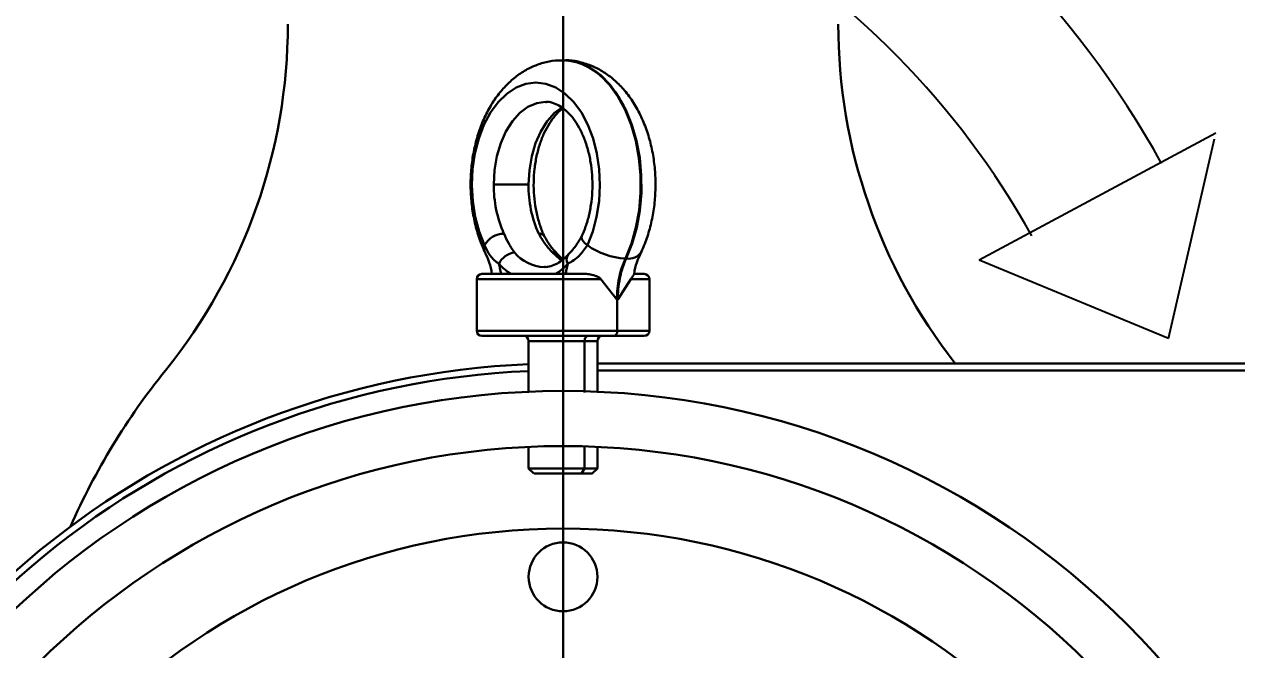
# Model space of a CAD drawing. Header units: millimetres. Extents: x 8 to 22425, y -1213 to 4973.
# Drawn here: x 10027 to 10203.2, y 3827.5 to 3918.3 of the extents above; entities that cross this region are included whole.
import ezdxf

# ---------------------------------------------------------------- set-up
doc = ezdxf.new("R2010")
doc.units = ezdxf.units.MM
doc.header["$PDSIZE"] = -1
doc.styles.get("Standard").update_dxf_attribs({"font": 'hyswlongfangsong.ttf'})
doc.dimstyles.new('ISO-25', dxfattribs={"dimscale": 25, "dimtxt": 3.5, "dimasz": 1.6, "dimexe": 1.25, "dimexo": 0.625, "dimtad": 1, "dimdec": 0, "dimzin": 9, "dimdsep": 46, "dimtxsty": 'Standard', "dimcen": 2.5, "dimadec": 0, "dimazin": 2, "dimtfac": 1, "dimtdec": 0, "dimtofl": 0, "dimtmove": 0, "dimatfit": 3, "dimfxl": 1, "dimarcsym": 0})

# ---------------------------------------------------------------- blocks, each defined once
blk = doc.blocks.new('*D173')
at = {"color": 0, "lineweight": -2, "transparency": 16777216}
for p, q in [((10120.92, 4329.07), (10815.43, 4329.07)), ((10784.18, 4289.07), (10784.18, 3789.07)), ((10120.92, 3749.07), (10815.43, 3749.07))]:
    blk.add_line(p, q, dxfattribs=at)
at = {"color": 0, "transparency": 16777216}
for points in [[(10777.51, 4289.07), (10790.84, 4289.07), (10784.18, 4329.07)], [(10777.51, 3789.07), (10790.84, 3789.07), (10784.18, 3749.07)]]:
    blk.add_solid(points, dxfattribs=at)
at = {"layer": 'Defpoints', "color": 0, "transparency": 16777216}
for p in [(10105.3, 4329.07), (10105.3, 3749.07), (10784.18, 3749.07)]:
    blk.add_point(p, dxfattribs=at)
at = {"color": 0, "transparency": 16777216, "insert": (10724.8, 4039.07), "char_height": 87.5, "attachment_point": 5, "rotation": 90}
blk.add_mtext('580', dxfattribs=at)
blk = doc.blocks.new('222')
for p, q in [((8364.43, 1257.12), (8330.04, 1238.65)), ((8357.54, 1227.28), (8364.23, 1256.27)), ((8357.54, 1227.28), (8330.04, 1238.65))]:
    blk.add_line(p, q)
for radius, end in [(143.84, 150.9432), (122.24, 150.6282)]:
    blk.add_arc((8231.01, 1182.55), radius, 29.2015, end)
blk = doc.blocks.new('*D166')
at = {"color": 0, "lineweight": -2, "transparency": 16777216}
for p, q in [((9326.47, 4493.01), (8516.99, 4493.01)), ((8548.24, 3165.07), (8548.24, 4453.01)), ((10149.67, 3125.07), (8516.99, 3125.07))]:
    blk.add_line(p, q, dxfattribs=at)
at = {"color": 0, "transparency": 16777216}
for points in [[(8541.57, 4453.01), (8554.91, 4453.01), (8548.24, 4493.01)], [(8541.57, 3165.07), (8554.91, 3165.07), (8548.24, 3125.07)]]:
    blk.add_solid(points, dxfattribs=at)
at = {"layer": 'Defpoints', "color": 0, "transparency": 16777216}
for p in [(8548.24, 4493.01), (9342.1, 4493.01), (10165.3, 3125.07)]:
    blk.add_point(p, dxfattribs=at)
at = {"color": 0, "transparency": 16777216, "insert": (8488.87, 3809.04), "char_height": 87.5, "attachment_point": 5, "rotation": 90}
blk.add_mtext('1368', dxfattribs=at)

msp = doc.modelspace()

# ---------------------------------------------------------------- linework, layer by layer
at = {"color": 161, "lineweight": 30, "true_color": 0x67adff}
for p, q in [((10105.3, 3818.35), (10105.3, 4218.35)), ((10095.24, 3895.07), (10100.28, 3895.07)), ((10114.36, 3884.31), (10114.42, 3884.31)), ((10114.42, 3884.31), (10114.47, 3884.31)), ((10093.5, 3882.07), (10108.7, 3882.07)), ((10115.63, 3882.07), (10117.1, 3882.07)), ((10092.75, 3881.32), (10092.75, 3873.82)), ((10110.81, 3881.32), (10092.75, 3881.32)), ((10113.11, 3878.35), (10110.81, 3881.32)), ((10115.16, 3881.32), (10113.25, 3878.35)), ((10117.85, 3881.32), (10115.16, 3881.32)), ((10117.85, 3873.82), (10117.85, 3881.32)), ((10113.11, 3878.35), (10113.18, 3878.35)), ((10113.18, 3878.35), (10113.18, 3873.82)), ((10113.18, 3878.35), (10113.25, 3878.35)), ((10113.18, 3873.82), (10092.75, 3873.82)), ((10112.71, 3873.07), (10093.5, 3873.07)), ((10117.1, 3873.07), (10112.71, 3873.07)), ((10117.85, 3873.82), (10113.18, 3873.82)), ((10100.3, 3872.32), (10100.3, 3864.96)), ((10100.3, 3872.32), (10108.44, 3872.32)), ((10108.44, 3872.32), (10108.44, 3864.85)), ((10108.44, 3872.32), (10110.3, 3872.32)), ((10110.3, 3864.96), (10110.3, 3872.32)), ((10110.3, 3869.07), (10265.3, 3869.07)), ((10265.3, 3868.07), (10110.3, 3868.07)), ((10100.3, 3856.95), (10100.3, 3853.81)), ((10108.44, 3856.91), (10108.44, 3853.82)), ((10110.3, 3853.81), (10110.3, 3856.95)), ((10100.3, 3853.82), (10101.05, 3853.06)), ((10107.97, 3853.07), (10108.44, 3853.82)), ((10109.55, 3853.06), (10110.3, 3853.82))]:
    msp.add_line(p, q, dxfattribs=at)
at = {"color": 161, "lineweight": 30, "true_color": 0x67adff, "flags": 128}
for points in [[(10105.21, 3913.14), (10106.05, 3913.09), (10107.65, 3912.72), (10109.2, 3912), (10110.67, 3910.93), (10112.03, 3909.55), (10113.26, 3907.86), (10114.32, 3905.92), (10115.19, 3903.76), (10115.87, 3901.42), (10116.33, 3898.96), (10116.56, 3896.41), (10116.57, 3893.84), (10116.34, 3891.29), (10115.89, 3888.82), (10115.23, 3886.48), (10114.36, 3884.31)], [(10105.3, 3913.14), (10106.96, 3912.94), (10108.59, 3912.36), (10110.15, 3911.4), (10111.6, 3910.09), (10112.92, 3908.46), (10114.07, 3906.53), (10115.03, 3904.36), (10115.79, 3901.98), (10116.31, 3899.46), (10116.6, 3896.84), (10116.64, 3894.18), (10116.43, 3891.55), (10115.99, 3888.98), (10115.31, 3886.55), (10114.42, 3884.31)], [(10114.47, 3884.31), (10115.34, 3886.48), (10116.01, 3888.82), (10116.46, 3891.29), (10116.68, 3893.84), (10116.67, 3896.41), (10116.44, 3898.96), (10115.98, 3901.42), (10115.31, 3903.76), (10114.43, 3905.92), (10113.37, 3907.86), (10112.14, 3909.55), (10110.78, 3910.93), (10109.31, 3912), (10107.76, 3912.72), (10106.16, 3913.09), (10105.39, 3913.14)], [(10093.88, 3886.24), (10093.1, 3888.22), (10092.53, 3890.37), (10092.17, 3892.64), (10092.05, 3894.97), (10092.15, 3897.29), (10092.49, 3899.57), (10093.04, 3901.73), (10093.8, 3903.73), (10094.75, 3905.51), (10095.86, 3907.03), (10097.11, 3908.26), (10098.47, 3909.15), (10099.89, 3909.7), (10101.35, 3909.88), (10102.82, 3909.7), (10104.24, 3909.15), (10105.6, 3908.26), (10106.85, 3907.03), (10107.96, 3905.51), (10108.91, 3903.73), (10109.67, 3901.73), (10110.22, 3899.57), (10110.56, 3897.29), (10110.66, 3894.97), (10110.54, 3892.64), (10110.18, 3890.37), (10109.61, 3888.22), (10108.83, 3886.24)], [(10095.24, 3895.07), (10095.35, 3897.15), (10095.69, 3899.17), (10096.25, 3901.07), (10097, 3902.78), (10097.93, 3904.26), (10099.01, 3905.46), (10100.2, 3906.34), (10101.47, 3906.88), (10102.75, 3907.07)], [(10105.2, 3906.32), (10104.05, 3905.46), (10102.98, 3904.26), (10102.05, 3902.78), (10101.29, 3901.07), (10100.74, 3899.17), (10100.4, 3897.15), (10100.28, 3895.07)], [(10108.83, 3886.24), (10108.48, 3886.53), (10108.21, 3886.82), (10108.04, 3887.11), (10107.99, 3887.38), (10108.03, 3887.58)], [(10105.11, 3884.02), (10104.76, 3884.27), (10103.78, 3885.18)], [(10108.44, 3872.32), (10108.45, 3872.46), (10108.48, 3872.6), (10108.52, 3872.73), (10108.58, 3872.85), (10108.65, 3872.94), (10108.73, 3873.01), (10108.82, 3873.05), (10108.91, 3873.07)], [(10112.71, 3873.07), (10112.8, 3873.08), (10112.89, 3873.12), (10112.97, 3873.19), (10113.04, 3873.29), (10113.1, 3873.4), (10113.15, 3873.53), (10113.17, 3873.67), (10113.18, 3873.82)]]:
    msp.add_lwpolyline(points, dxfattribs=at)
at = {"color": 161, "lineweight": 30, "true_color": 0x67adff}
for centre, radius in [((10105.3, 3749.07), 116), ((10105.3, 3749.07), 108), ((10105.3, 3749.07), 96), ((10105.3, 3838.07), 5)]:
    msp.add_circle(centre, radius, dxfattribs=at)
for centre, radius, start, end in [((9985.3, 3918.35), 80, 321.0576, 0), ((10225.3, 3918.35), 80, 180, 218.0265), ((10105.3, 3895.07), 18.07, 90, 90.2929), ((10105.3, 3895.07), 18.07, 89.7071, 90), ((10112.36, 3894.89), 17.13, 179.4169, 204.0221), ((10117.41, 3894.89), 17.13, 179.4169, 204.0221), ((10096.72, 3884.67), 3.25, 90.0617, 151.0493), ((10101.91, 3887.15), 0.783, 32.8847, 100.6786), ((10095.23, 3885.82), 1.41, 162.7573, 203.5121), ((10114.91, 3894.73), 10.44, 234.4011, 266.9994), ((10114.82, 3886.49), 2.21, 261.0068, 327.7814), ((10098.51, 3882.45), 2.74, 95.2377, 156.7099), ((10102.38, 3889.29), 8.6, 221.9651, 237.1263), ((10102.77, 3888.92), 5.86, 219.6144, 267.6871), ((10103.84, 3884.2), 0.985, 43.966, 93.2841), ((10099.58, 3889.29), 8.6, 302.8746, 318.035), ((10107.04, 3884.15), 1.23, 143.3314, 209.9185), ((10093.5, 3881.32), 0.75, 90, 180), ((10117.1, 3881.32), 0.75, 0, 90), ((10093.5, 3873.82), 0.75, 180, 270), ((10099.55, 3872.32), 0.75, 0, 90), ((10111.05, 3872.32), 0.75, 90, 180), ((10117.1, 3873.82), 0.75, 270, 0), ((10105.3, 3749.07), 120, 92.388, 240.0597), ((10105.3, 3749.07), 119, 92.4081, 240.0597), ((10125.3, 3805.21), 100, 141.0576, 156.3148)]:
    msp.add_arc(centre, radius, start, end, dxfattribs=at)
for points, knots in [([(10105.21, 3913.1), (10104.87, 3913.1), (10103.92, 3913.11), (10102.39, 3912.78), (10100.69, 3912.16), (10099.09, 3911.24), (10097.6, 3910.07), (10096.24, 3908.64), (10095.02, 3906.96), (10093.97, 3905.06), (10093.11, 3902.96), (10092.47, 3900.72), (10092.04, 3898.39), (10091.84, 3895.99), (10091.87, 3893.58), (10092.12, 3891.19), (10092.61, 3888.85), (10093.22, 3886.87), (10093.73, 3885.71), (10093.93, 3885.26)], [0, 0, 0, 0, 0.032166, 0.088218, 0.144052, 0.200472, 0.258185, 0.317681, 0.379092, 0.442108, 0.50612, 0.57047, 0.634783, 0.699016, 0.763269, 0.827706, 0.892467, 0.957742, 1, 1, 1, 1]), ([(10116.67, 3885.26), (10116.84, 3885.65), (10117.32, 3886.74), (10117.93, 3888.63), (10118.44, 3890.94), (10118.71, 3893.32), (10118.76, 3895.73), (10118.59, 3898.14), (10118.18, 3900.5), (10117.55, 3902.78), (10116.68, 3904.95), (10115.59, 3906.96), (10114.31, 3908.71), (10112.9, 3910.16), (10111.41, 3911.31), (10109.76, 3912.23), (10107.98, 3912.84), (10106.48, 3913.14), (10105.62, 3913.11), (10105.38, 3913.1)], [0, 0, 0, 0, 0.036713, 0.1012, 0.165533, 0.22978, 0.294001, 0.358351, 0.422972, 0.488046, 0.55373, 0.620051, 0.686662, 0.745933, 0.803409, 0.859179, 0.919566, 0.977977, 1, 1, 1, 1]), ([(10102.76, 3907.04), (10102.83, 3907.05), (10103.24, 3907.1), (10103.95, 3906.9), (10104.95, 3906.44), (10105.91, 3905.69), (10106.84, 3904.64), (10107.66, 3903.35), (10108.37, 3901.85), (10108.93, 3900.16), (10109.33, 3898.34), (10109.56, 3896.43), (10109.59, 3894.48), (10109.44, 3892.54), (10109.11, 3890.67), (10108.64, 3888.99), (10108.21, 3888.03), (10108.02, 3887.59)], [0, 0, 0, 0, 0.015759, 0.097416, 0.166646, 0.240483, 0.311277, 0.380927, 0.45037, 0.519901, 0.589664, 0.659643, 0.729754, 0.799883, 0.869873, 0.939596, 1, 1, 1, 1]), ([(10102.57, 3887.58), (10102.49, 3887.75), (10102.18, 3888.42), (10101.73, 3889.73), (10101.31, 3891.53), (10101.06, 3893.44), (10101, 3895.39), (10101.12, 3897.33), (10101.43, 3899.21), (10101.91, 3900.98), (10102.54, 3902.58), (10103.3, 3903.98), (10104.15, 3905.11), (10104.83, 3905.83), (10105.22, 3906.07), (10105.29, 3906.12)], [0, 0, 0, 0, 0.029534, 0.115768, 0.202357, 0.289224, 0.37627, 0.46336, 0.550305, 0.63694, 0.723135, 0.80883, 0.894105, 0.979296, 1, 1, 1, 1]), ([(10098.26, 3885.18), (10097.96, 3885.6), (10097.39, 3886.39), (10096.94, 3887.43), (10096.72, 3887.92)], [0, 0, 0, 0, 0.51976, 1, 1, 1, 1]), ([(10101.77, 3887.92), (10102.05, 3887.43), (10102.64, 3886.39), (10103.39, 3885.6), (10103.78, 3885.18)], [0, 0, 0, 0, 0.480768, 1, 1, 1, 1]), ([(10104.56, 3884.87), (10104.18, 3885.28), (10103.44, 3886.06), (10102.85, 3887.09), (10102.56, 3887.59)], [0, 0, 0, 0, 0.5147714, 1, 1, 1, 1]), ([(10108.04, 3887.59), (10107.75, 3887.09), (10107.15, 3886.06), (10106.42, 3885.28), (10106.04, 3884.87)], [0, 0, 0, 0, 0.4852286, 1, 1, 1, 1]), ([(10095.99, 3883.54), (10095.53, 3883.89), (10094.71, 3884.53), (10094.13, 3885.72), (10093.88, 3886.24)], [0, 0, 0, 0, 0.556804, 1, 1, 1, 1]), ([(10093.92, 3885.29), (10094.38, 3884.29), (10094.85, 3883.27), (10094.97, 3882.02), (10094.97, 3882)], [0, 0, 0, 0, 0.9846872, 1, 1, 1, 1]), ([(10108.83, 3886.24), (10108.47, 3885.72), (10107.64, 3884.53), (10106.57, 3883.89), (10105.97, 3883.54)], [0, 0, 0, 0, 0.4442544, 1, 1, 1, 1]), ([(10115.63, 3882), (10115.63, 3882.02), (10115.75, 3883.27), (10116.22, 3884.29), (10116.68, 3885.29)], [0, 0, 0, 0, 0.015312, 1, 1, 1, 1]), ([(10096.27, 3882.07), (10096.22, 3882.34), (10096.14, 3882.84), (10096.04, 3883.32), (10095.99, 3883.54)], [0, 0, 0, 0, 0.559936, 1, 1, 1, 1]), ([(10106.09, 3884.93), (10105.94, 3884.77), (10105.48, 3884.29), (10104.7, 3883.69), (10103.76, 3883.25), (10103.06, 3883.05), (10102.67, 3883.09), (10102.6, 3883.09)], [0, 0, 0, 0, 0.132516, 0.392086, 0.655342, 0.930586, 1, 1, 1, 1]), ([(10105.29, 3884.2), (10105.07, 3884.38), (10104.8, 3884.6), (10104.55, 3884.89), (10104.51, 3884.93)], [0, 0, 0, 0, 0.8422783, 1, 1, 1, 1]), ([(10105.97, 3883.54), (10105.91, 3883.27), (10105.81, 3882.78), (10105.73, 3882.29), (10105.69, 3882.07)], [0, 0, 0, 0, 0.557827, 1, 1, 1, 1]), ([(10114.36, 3884.31), (10114.1, 3883.67), (10113.76, 3882.86), (10113.53, 3881.9), (10113.47, 3881.64), (10113.45, 3881.56), (10113.23, 3880.52), (10113.17, 3879.43), (10113.11, 3878.35)], [0, 0, 0, 0, 0.358168, 0.454146, 0.48127, 0.489618, 0.494483, 1, 1, 1, 1]), ([(10113.25, 3878.35), (10113.25, 3878.35), (10113.25, 3878.84), (10113.3, 3879.88), (10113.45, 3880.9), (10113.55, 3881.43), (10113.55, 3881.43), (10113.55, 3881.43), (10113.55, 3881.44), (10113.56, 3881.45), (10113.56, 3881.47), (10113.57, 3881.51), (10113.6, 3881.64), (10113.67, 3881.97), (10113.91, 3882.92), (10114.23, 3883.72), (10114.47, 3884.31)], [0, 0, 0, 0, 0.0000047, 0.2309813, 0.4900319, 0.4902631, 0.4904497, 0.4907937, 0.4914479, 0.4927364, 0.4954422, 0.501553, 0.516522, 0.5562139, 0.6684109, 1, 1, 1, 1]), ([(10108.7, 3882.07), (10108.97, 3882.04), (10109.45, 3882), (10110.07, 3881.79), (10110.53, 3881.58), (10110.73, 3881.4), (10110.81, 3881.32)], [0, 0, 0, 0, 0.350815, 0.638307, 0.844133, 1, 1, 1, 1]), ([(10115.16, 3881.32), (10115.21, 3881.4), (10115.32, 3881.59), (10115.48, 3881.79), (10115.6, 3881.96), (10115.61, 3881.99), (10115.61, 3882)], [0, 0, 0, 0, 0.202743, 0.467259, 0.830077, 1, 1, 1, 1]), ([(10108.44, 3853.82), (10107.88, 3853.82), (10106.77, 3853.82), (10104.75, 3853.82), (10102.84, 3853.82), (10101.32, 3853.82), (10100.41, 3853.82), (10100.38, 3853.82), (10100.37, 3853.82)], [0, 0, 0, 0, 0.174492, 0.348985, 0.523479, 0.697972, 0.872465, 1, 1, 1, 1]), ([(10110.22, 3853.82), (10110.25, 3853.82), (10110.35, 3853.82), (10109.79, 3853.82), (10108.89, 3853.82), (10108.44, 3853.82)], [0, 0, 0, 0, 0.119276, 0.559638, 1, 1, 1, 1]), ([(10107.97, 3853.07), (10107.5, 3853.07), (10106.55, 3853.07), (10104.83, 3853.07), (10103.21, 3853.07), (10101.92, 3853.07), (10101.14, 3853.07), (10101.12, 3853.07), (10101.11, 3853.07)], [0, 0, 0, 0, 0.174422, 0.348846, 0.523267, 0.697689, 0.872111, 1, 1, 1, 1]), ([(10109.48, 3853.07), (10109.5, 3853.07), (10109.59, 3853.07), (10109.12, 3853.07), (10108.35, 3853.07), (10107.97, 3853.07)], [0, 0, 0, 0, 0.117695, 0.558847, 1, 1, 1, 1])]:
    msp.add_open_spline(points, degree=3, knots=knots, dxfattribs=at)

# ---------------------------------------------------------------- block references
msp.add_blockref('222', (1835.72, 2645.41), dxfattribs=at)

# ---------------------------------------------------------------- dimensions: what is measured, and where the dimension line sits
dim = msp.add_linear_dim(base=(8548.24, 4493.01), p1=(10165.3, 3125.07), p2=(9342.1, 4493.01), angle=90, dimstyle='ISO-25')
dim.commit()
dim.dimension.update_dxf_attribs({"geometry": '*D166', "text_midpoint": (8488.87, 3809.04)})
dim = msp.add_aligned_dim(p1=(10105.3, 4329.07), p2=(10105.3, 3749.07), distance=678.88, dimstyle='ISO-25')
dim.commit()
dim.dimension.update_dxf_attribs({"geometry": '*D173', "text_midpoint": (10724.8, 4039.07)})

doc.saveas('drawing.dxf')
